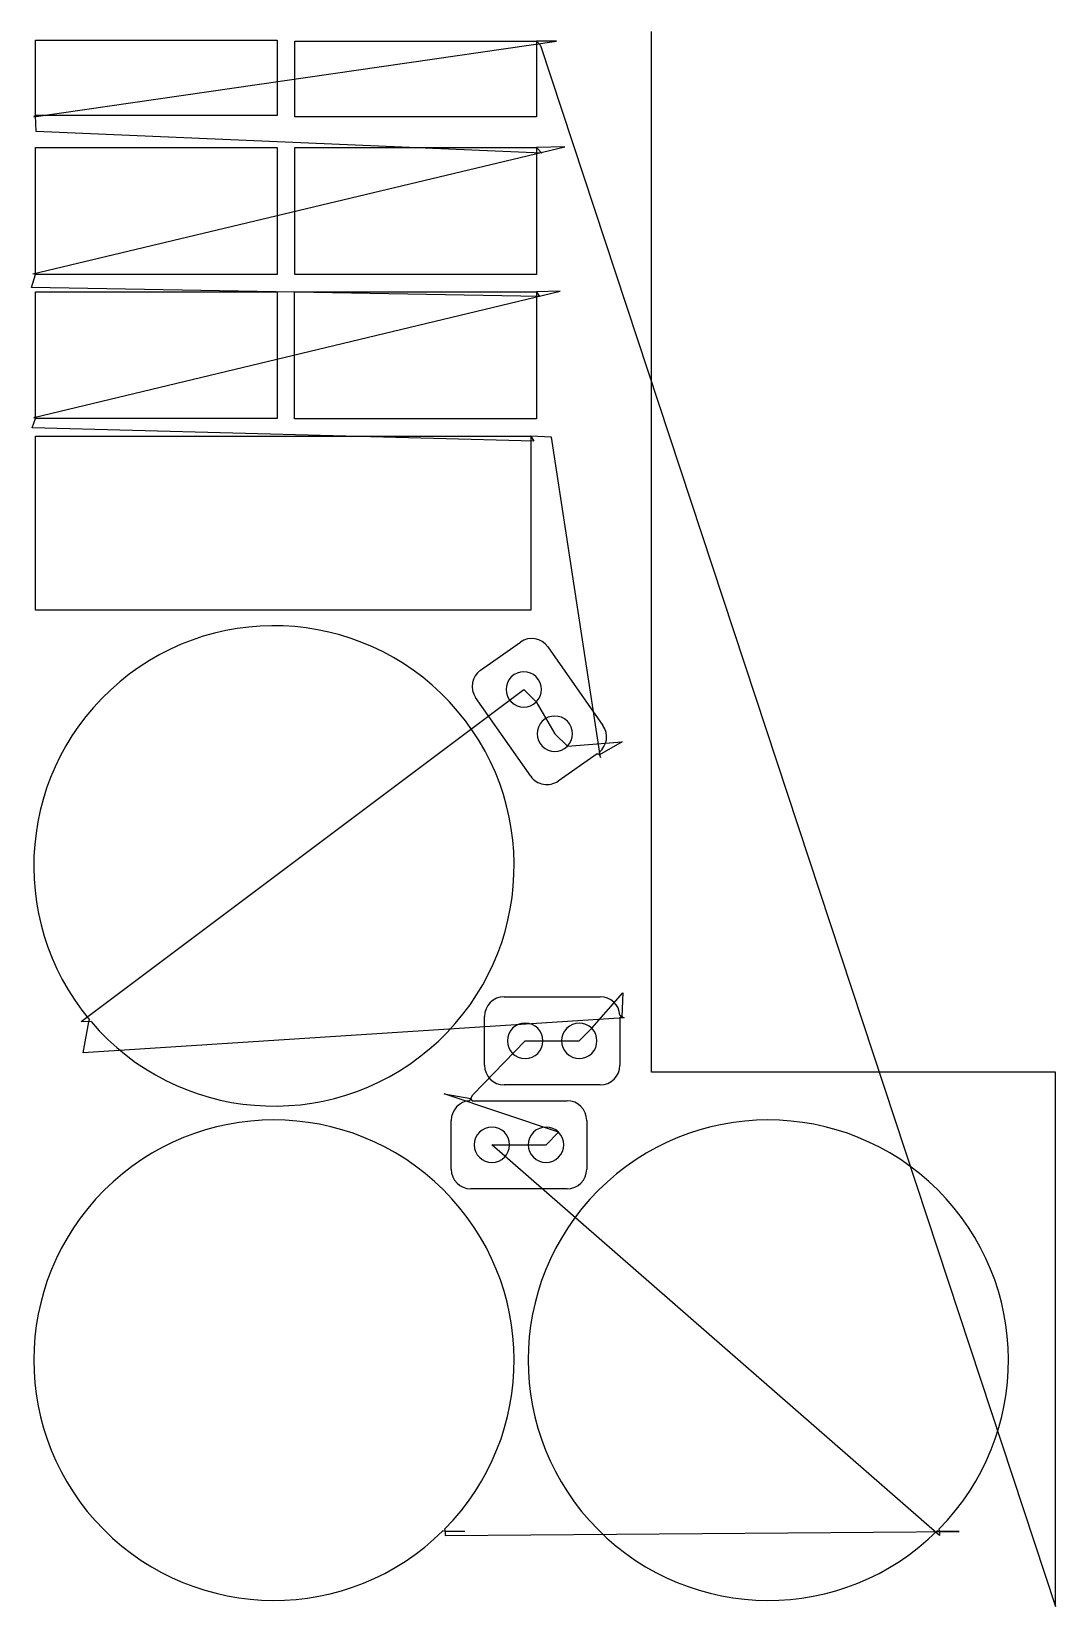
# Model space of a CAD drawing. Header units: metres. Extents: x 5 to 1305, y 0 to 2000.
import ezdxf

# ---------------------------------------------------------------- set-up
doc = ezdxf.new("R2010")
doc.units = ezdxf.units.M

msp = doc.modelspace()

# ---------------------------------------------------------------- linework, layer by layer
at = {"layer": 'TOOL_0'}
for p, q in [((792.419, 1999.002), (792.419, 2000.002)), ((7.968, 1891.666), (671.514, 1987.671)), ((10.002, 1893.166), (10.002, 1989.166)), ((10.002, 1989.166), (317.002, 1989.166)), ((317.002, 1989.166), (317.002, 1893.166)), ((339.182, 1891.775), (339.182, 1987.775)), ((339.182, 1987.775), (646.182, 1987.775)), ((671.514, 1987.671), (646.182, 1987.775)), ((646.182, 1987.775), (646.182, 1891.775)), ((646.182, 1987.775), (651.157, 1982.39)), ((651.157, 1982.39), (1305.251, 0.002)), ((792.419, 678.623), (792.419, 1999.002)), ((10.002, 1893.166), (7.968, 1891.666)), ((10.776, 1873.103), (10.002, 1893.166)), ((317.002, 1893.166), (10.002, 1893.166)), ((646.182, 1891.775), (339.182, 1891.775)), ((653.026, 1845.38), (10.776, 1873.103)), ((6.59, 1692.132), (682.242, 1853.607)), ((10.002, 1691.575), (10.002, 1852.575)), ((10.002, 1852.575), (317.002, 1852.575)), ((317.002, 1852.575), (317.002, 1691.575)), ((339.194, 1691.515), (339.194, 1852.515)), ((339.194, 1852.515), (646.194, 1852.515)), ((682.242, 1853.607), (646.194, 1852.515)), ((646.194, 1852.515), (646.194, 1691.515)), ((646.194, 1852.515), (653.026, 1845.38)), ((4.884, 1674.736), (10.002, 1691.575)), ((10.002, 1691.575), (6.59, 1692.132)), ((317.002, 1691.575), (10.002, 1691.575)), ((646.194, 1691.515), (339.194, 1691.515)), ((650.043, 1663.675), (4.884, 1674.736)), ((7.807, 1509.64), (676.397, 1670.284)), ((10.001, 1508.489), (10.001, 1669.489)), ((10.001, 1669.489), (317.001, 1669.489)), ((317.001, 1669.489), (317.001, 1508.489)), ((339.009, 1508.341), (339.009, 1669.341)), ((339.009, 1669.341), (646.009, 1669.341)), ((676.397, 1670.284), (646.009, 1669.341)), ((646.009, 1669.341), (646.009, 1508.341)), ((646.009, 1669.341), (650.043, 1663.675)), ((5.548, 1496.649), (10.001, 1508.489)), ((10.001, 1508.489), (7.807, 1509.64)), ((317.001, 1508.489), (10.001, 1508.489)), ((646.009, 1508.341), (339.009, 1508.341)), ((642.873, 1479.869), (5.548, 1496.649)), ((10.001, 1265.312), (10.001, 1486.312)), ((10.001, 1486.312), (639.001, 1486.312)), ((665.223, 1484.888), (639.001, 1486.312)), ((639.001, 1486.312), (639.001, 1265.312)), ((639.001, 1486.312), (642.873, 1479.869)), ((727.478, 1077.976), (665.223, 1484.888)), ((639.001, 1265.312), (10.001, 1265.312)), ((575.026, 1189.072), (625.813, 1224.634)), ((660.631, 1218.495), (730.607, 1118.558)), ((68.02, 743.033), (630.043, 1164.544)), ((630.043, 1164.544), (645.953, 1148.634)), ((638.862, 1054.318), (568.886, 1154.254)), ((645.953, 1148.634), (669.448, 1108.269)), ((669.448, 1108.269), (685.358, 1092.359)), ((723.238, 1082.879), (673.68, 1048.178)), ((685.358, 1092.359), (755.019, 1098.179)), ((725.977, 1081.651), (723.238, 1082.879)), ((725.67, 1084.637), (725.977, 1081.651)), ((755.019, 1098.179), (725.977, 1081.651)), ((725.977, 1081.651), (727.478, 1077.976)), ((605.118, 774.281), (727.118, 774.281)), ((716.378, 734.191), (755.892, 779.457)), ((755.892, 779.457), (754.695, 749.32)), ((77.571, 742.23), (68.02, 743.033)), ((757.709, 747.629), (70.364, 703.002)), ((70.364, 703.002), (77.571, 742.23)), ((77.571, 742.23), (78.593, 745.052)), ((80.525, 742.759), (77.571, 742.23)), ((580.118, 687.281), (580.118, 749.281)), ((752.073, 750.78), (754.695, 749.319)), ((754.695, 749.32), (752.118, 747.781)), ((752.118, 747.781), (752.118, 687.281)), ((754.695, 749.319), (757.709, 747.629)), ((700.468, 718.281), (716.378, 734.191)), ((565.254, 649.784), (631.768, 718.281)), ((631.768, 718.281), (654.268, 718.281)), ((654.268, 718.281), (700.468, 718.281)), ((727.118, 662.281), (605.118, 662.281)), ((1305.251, 678.623), (792.419, 678.623)), ((1305.251, 1.002), (1305.251, 678.623)), ((674.197, 602.24), (528.939, 650.984)), ((528.939, 650.984), (562.899, 644.907)), ((561.439, 642.285), (562.9, 644.907)), ((562.899, 644.907), (564.438, 642.33)), ((562.9, 644.907), (565.254, 649.784)), ((564.438, 642.33), (684.938, 642.33)), ((537.938, 555.33), (537.938, 617.33)), ((658.287, 586.33), (674.197, 602.24)), ((709.938, 617.33), (709.938, 555.33)), ((1158.007, 90.296), (589.587, 586.33)), ((589.587, 586.33), (612.087, 586.33)), ((612.087, 586.33), (658.287, 586.33)), ((684.938, 530.33), (562.938, 530.33)), ((530.302, 95.296), (527.403, 96.074)), ((529.523, 98.194), (530.302, 95.296)), ((555.302, 95.296), (530.302, 95.296)), ((530.302, 95.296), (530.302, 90.296)), ((530.302, 90.296), (1183.007, 95.296)), ((1158.007, 95.296), (1155.108, 96.074)), ((1157.228, 98.194), (1158.007, 95.296)), ((1183.007, 95.296), (1158.007, 95.296)), ((1158.007, 95.296), (1158.007, 90.296)), ((1305.251, 0.002), (1305.251, 1.002)), ((1305.251, 1.002), (1305.251, 0.002)), ((1305.251, 0.002), (1305.251, 1.002))]:
    msp.add_line(p, q, dxfattribs=at)
for centre, radius, start, end in [((312.802, 940.427), 305, 40.116305, 219.834554), ((640.152, 1204.155), 25, 35.000844, 124.998967), ((589.365, 1168.593), 25, 124.998967, 214.998967), ((630.043, 1164.544), 22.5, 135, 315), ((630.043, 1164.544), 22.5, 315, 135), ((312.802, 940.427), 305, 220.397822, 40.116305), ((669.448, 1108.269), 22.5, 135, 315), ((669.448, 1108.269), 22.5, 315, 135), ((710.128, 1104.219), 25, 308.438612, 34.998967), ((659.341, 1068.657), 25, 214.998967, 304.998967), ((605.118, 749.281), 25, 90, 180), ((727.118, 749.281), 25, 3.437519, 90), ((631.768, 718.281), 22.5, 0, 180), ((700.468, 718.281), 22.5, 45, 225), ((700.468, 718.281), 22.5, 225, 45), ((631.768, 718.281), 22.5, 180, 0), ((605.118, 687.281), 25, 180, 270), ((727.118, 687.281), 25, 270, 0), ((562.938, 617.33), 25, 93.437519, 180), ((684.938, 617.33), 25, 0, 90), ((312.799, 312.8), 305, 315.281343, 134.999601), ((589.587, 586.33), 22.5, 0, 180), ((658.287, 586.33), 22.5, 45, 225), ((658.287, 586.33), 22.5, 225, 45), ((940.504, 312.8), 305, 315.281343, 134.999601), ((589.587, 586.33), 22.5, 180, 0), ((562.938, 555.33), 25, 180, 270), ((684.938, 555.33), 25, 270, 0), ((312.8, 312.801), 305, 134.999867, 314.71786), ((940.505, 312.801), 305, 134.999867, 314.71786)]:
    msp.add_arc(centre, radius, start, end, dxfattribs=at)

doc.saveas('drawing.dxf')
